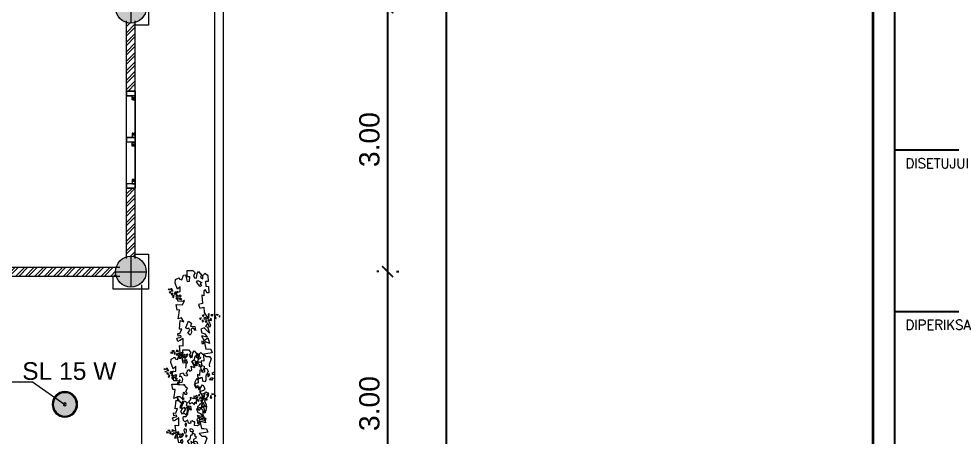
# Model space of a CAD drawing. Header units: millimetres. Extents: x -667 to -468, y -723 to -475.
# Drawn here: x -606.04 to -595.43, y -673.68 to -668.92 of the extents above; entities that cross this region are included whole.
import ezdxf

# ---------------------------------------------------------------- set-up
doc = ezdxf.new("R2010")
doc.units = ezdxf.units.MM
doc.layers.get('0').update_dxf_attribs({"lineweight": 9})
doc.layers.get('Defpoints').update_dxf_attribs({"lineweight": 0})
for name, color, linetype, lineweight in [('COLUMN', 11, 'Continuous', 9), ('dinding', 36, 'Continuous', 9), ('NOTASI', 250, 'Continuous', 5), ('pintu', 6, 'Continuous', 5)]:
    doc.layers.add(name, color=color, linetype=linetype, lineweight=lineweight)
doc.layers.add('KOP', color=1, linetype='Continuous')
doc.layers.add('LANDSCAPE', color=7, linetype='Continuous', lineweight=9, true_color=0x002409)
doc.styles.add('ROMS', font='romans.shx', dxfattribs={"width": 0.9, "height": 16})
doc.styles.get("Standard").update_dxf_attribs({"font": 'arial.ttf'})
doc.dimstyles.new('Copy of 1-100', dxfattribs={"dimtxt": 0.23, "dimasz": 0.125, "dimexe": 0.125, "dimexo": 0.1, "dimgap": 0.09, "dimtad": 1, "dimtoh": 1, "dimzin": 0, "dimdsep": 46, "dimtxsty": 'Standard', "dimblk": 'ARCHTICK', "dimcen": 0.09, "dimdle": 0.125, "dimclrt": 2, "dimadec": 0, "dimazin": 0, "dimtfac": 1, "dimtofl": 0, "dimtmove": 0, "dimatfit": 3, "dimldrblk": 'ARCHTICK', "dimfxl": 1, "dimtolj": 1, "dimtzin": 0, "dimarcsym": 0})

# ---------------------------------------------------------------- blocks, each defined once
blk = doc.blocks.new('EW2433')
at = {"layer": 'KOP', "color": 11, "ltscale": 0.1}
for p, q in [((500.4441, -209.5931), (500.4441, -195.9522)), ((500.4465, -195.9497), (500.4465, -209.5956))]:
    blk.add_line(p, q, dxfattribs=at)
at = {"layer": 'KOP', "linetype": 'Continuous'}
blk.add_line((500.5786, -209.5956), (500.5786, -195.9497), dxfattribs=at)
at = {"layer": 'KOP', "color": 1, "ltscale": 0.1}
for p, q in [((502.5381, -200.793), (500.5786, -200.793)), ((502.5381, -201.7719), (500.5786, -201.7719))]:
    blk.add_line(p, q, dxfattribs=at)
at = {"layer": 'KOP', "color": 1, "linetype": 'Continuous', "style": 'ROMS', "width": 1}
for s, p in [('DISETUJUI', (500.6432, -200.9016)), ('DIPERIKSA', (500.6432, -201.8805))]:
    blk.add_text(s, height=0.05879, dxfattribs=at).set_placement(p)
blk = doc.blocks.new('_ArchTick')
at = {"color": 0, "linetype": 'ByBlock', "const_width": 0.15}
blk.add_lwpolyline([(-0.5, -0.5), (0.5, 0.5)], dxfattribs=at)
blk = doc.blocks.new('*D962')
at = {"layer": 'Defpoints', "color": 0}
for p in [(-601.846, -671.798), (-601.846, -671.798), (-601.846, -674.798)]:
    blk.add_point(p, dxfattribs=at)
at = {"layer": 'NOTASI', "color": 0, "lineweight": -2}
for p, q in [((-601.846, -674.923), (-601.846, -671.673)), ((-601.746, -671.798), (-601.721, -671.798)), ((-601.746, -674.798), (-601.721, -674.798))]:
    blk.add_line(p, q, dxfattribs=at)
at = {"layer": 'NOTASI', "color": 0, "lineweight": -2, "xscale": 0.125, "yscale": 0.125, "zscale": 0.125}
for p, rotation in [((-601.846, -671.798), 90), ((-601.846, -674.798), 270)]:
    blk.add_blockref('_ArchTick', p, dxfattribs=dict(at, rotation=rotation))
at = {"layer": 'NOTASI', "color": 2, "insert": (-602.053, -673.298), "char_height": 0.23, "attachment_point": 5, "rotation": 90}
blk.add_mtext('\\A1;3.00', dxfattribs=at)
blk = doc.blocks.new('*D963')
at = {"layer": 'Defpoints', "color": 0}
for p in [(-601.846, -668.798), (-601.846, -668.798), (-601.846, -671.798)]:
    blk.add_point(p, dxfattribs=at)
at = {"layer": 'NOTASI', "color": 0, "lineweight": -2}
for p, q in [((-601.846, -671.923), (-601.846, -668.673)), ((-601.746, -668.798), (-601.721, -668.798)), ((-601.946, -671.798), (-601.971, -671.798))]:
    blk.add_line(p, q, dxfattribs=at)
at = {"layer": 'NOTASI', "color": 0, "lineweight": -2, "xscale": 0.125, "yscale": 0.125, "zscale": 0.125}
for p, rotation in [((-601.846, -668.798), 90), ((-601.846, -671.798), 270)]:
    blk.add_blockref('_ArchTick', p, dxfattribs=dict(at, rotation=rotation))
at = {"layer": 'NOTASI', "color": 2, "insert": (-602.053, -670.298), "char_height": 0.23, "attachment_point": 5, "rotation": 90}
blk.add_mtext('\\A1;3.00', dxfattribs=at)
blk = doc.blocks.new('*D967')
at = {"layer": 'Defpoints', "color": 0}
for p in [(-601.176, -664.798), (-601.176, -664.798), (-601.346, -684.798)]:
    blk.add_point(p, dxfattribs=at)
at = {"layer": 'NOTASI', "color": 0, "lineweight": -2}
for p, q in [((-601.176, -684.923), (-601.176, -664.673)), ((-601.276, -664.798), (-601.301, -664.798)), ((-601.246, -684.798), (-601.051, -684.798))]:
    blk.add_line(p, q, dxfattribs=at)
at = {"layer": 'NOTASI', "color": 0, "lineweight": -2, "xscale": 0.125, "yscale": 0.125, "zscale": 0.125}
for p, rotation in [((-601.176, -664.798), 90), ((-601.176, -684.798), 270)]:
    blk.add_blockref('_ArchTick', p, dxfattribs=dict(at, rotation=rotation))
at = {"layer": 'NOTASI', "color": 2, "insert": (-601.384, -674.798), "char_height": 0.23, "attachment_point": 5, "rotation": 90}
blk.add_mtext('\\A1;20.00', dxfattribs=at)
blk = doc.blocks.new('SEMAK')
at = {"layer": 'LANDSCAPE', "lineweight": 5}
for p, q in [((489.152, 51.826), (489.164, 51.854)), ((489.173, 51.803), (489.152, 51.826)), ((489.164, 51.854), (489.168, 51.893)), ((489.168, 51.893), (489.199, 51.885)), ((489.211, 51.817), (489.173, 51.803)), ((489.179, 51.707), (489.204, 51.75)), ((489.211, 51.677), (489.179, 51.707)), ((489.199, 51.885), (489.211, 51.862)), ((489.204, 51.75), (489.219, 51.714)), ((489.211, 51.862), (489.211, 51.817)), ((489.219, 51.714), (489.211, 51.677)), ((489.281, 51.824), (489.289, 51.859)), ((489.287, 51.805), (489.281, 51.824)), ((489.334, 51.816), (489.287, 51.805)), ((489.289, 51.859), (489.326, 51.866)), ((489.324, 51.88), (489.339, 51.879)), ((489.326, 51.866), (489.324, 51.88)), ((489.357, 51.848), (489.334, 51.816)), ((489.339, 51.879), (489.357, 51.848)), ((489.441, 51.754), (489.383, 51.739)), ((489.383, 51.739), (489.396, 51.667)), ((489.483, 51.732), (489.441, 51.754)), ((489.443, 51.619), (489.483, 51.732)), ((489.156, 51.625), (489.152, 51.576)), ((489.152, 51.576), (489.165, 51.537)), ((489.186, 51.656), (489.156, 51.625)), ((489.165, 51.537), (489.216, 51.541)), ((489.253, 51.621), (489.186, 51.656)), ((489.216, 51.541), (489.255, 51.489)), ((489.262, 51.684), (489.253, 51.621)), ((489.283, 51.692), (489.262, 51.684)), ((489.312, 51.686), (489.283, 51.692)), ((489.307, 51.653), (489.312, 51.686)), ((489.344, 51.638), (489.307, 51.653)), ((489.366, 51.666), (489.344, 51.638)), ((489.396, 51.667), (489.366, 51.666)), ((489.488, 51.574), (489.443, 51.619)), ((489.553, 51.602), (489.488, 51.574)), ((489.556, 51.634), (489.553, 51.602)), ((489.613, 51.649), (489.556, 51.634)), ((489.571, 51.529), (489.598, 51.584)), ((489.573, 51.452), (489.571, 51.529)), ((489.598, 51.584), (489.631, 51.607)), ((489.631, 51.607), (489.613, 51.649)), ((489.153, 51.374), (489.101, 51.362)), ((489.101, 51.362), (489.11, 51.321)), ((489.11, 51.321), (489.158, 51.262)), ((489.141, 51.494), (489.113, 51.429)), ((489.113, 51.429), (489.153, 51.374)), ((489.213, 51.374), (489.141, 51.494)), ((489.268, 51.342), (489.213, 51.374)), ((489.255, 51.489), (489.255, 51.457)), ((489.255, 51.457), (489.296, 51.367)), ((489.296, 51.367), (489.268, 51.342)), ((489.465, 51.355), (489.471, 51.399)), ((489.515, 51.314), (489.465, 51.355)), ((489.471, 51.399), (489.508, 51.427)), ((489.508, 51.427), (489.563, 51.354)), ((489.558, 51.282), (489.515, 51.314)), ((489.563, 51.354), (489.587, 51.381)), ((489.613, 51.492), (489.573, 51.452)), ((489.587, 51.381), (489.61, 51.334)), ((489.61, 51.334), (489.657, 51.346)), ((489.636, 51.439), (489.613, 51.492)), ((489.657, 51.346), (489.636, 51.439)), ((489.066, 51.206), (489.048, 51.114)), ((489.048, 51.114), (489.106, 51.116)), ((489.111, 51.222), (489.066, 51.206)), ((489.106, 51.116), (489.165, 51.182)), ((489.124, 51.267), (489.111, 51.222)), ((489.17, 51.211), (489.124, 51.267)), ((489.158, 51.262), (489.183, 51.252)), ((489.165, 51.182), (489.197, 51.171)), ((489.183, 51.252), (489.17, 51.211)), ((489.197, 51.171), (489.171, 51.149)), ((489.171, 51.149), (489.189, 51.033)), ((489.286, 51.237), (489.309, 51.282)), ((489.327, 51.2), (489.286, 51.237)), ((489.309, 51.282), (489.361, 51.258)), ((489.327, 51.15), (489.327, 51.2)), ((489.402, 51.183), (489.327, 51.15)), ((489.361, 51.258), (489.404, 51.299)), ((489.399, 51.152), (489.415, 51.17)), ((489.405, 51.127), (489.399, 51.152)), ((489.415, 51.17), (489.402, 51.183)), ((489.404, 51.299), (489.415, 51.252)), ((489.436, 51.133), (489.405, 51.127)), ((489.415, 51.252), (489.45, 51.278)), ((489.467, 51.115), (489.436, 51.133)), ((489.45, 51.278), (489.454, 51.221)), ((489.454, 51.221), (489.485, 51.172)), ((489.485, 51.172), (489.467, 51.115)), ((489.564, 51.21), (489.558, 51.282)), ((489.59, 51.189), (489.564, 51.21)), ((489.649, 51.182), (489.59, 51.189)), ((489.701, 51.129), (489.649, 51.182)), ((489.709, 51.068), (489.701, 51.129)), ((489.189, 51.033), (489.199, 51.025)), ((489.199, 51.025), (489.216, 51.074)), ((489.258, 50.936), (489.212, 50.869)), ((489.216, 51.074), (489.256, 51.076)), ((489.264, 51.053), (489.24, 51.023)), ((489.24, 51.023), (489.251, 50.99)), ((489.251, 50.99), (489.279, 50.943)), ((489.256, 51.076), (489.264, 51.053)), ((489.279, 50.943), (489.258, 50.936)), ((489.434, 50.875), (489.458, 50.933)), ((489.458, 50.933), (489.496, 50.9)), ((489.496, 50.9), (489.505, 50.99)), ((489.505, 50.99), (489.544, 50.971)), ((489.528, 51.04), (489.549, 51.076)), ((489.61, 51.018), (489.528, 51.04)), ((489.544, 50.971), (489.599, 50.897)), ((489.549, 51.076), (489.64, 51.09)), ((489.599, 50.897), (489.623, 50.927)), ((489.642, 50.988), (489.61, 51.018)), ((489.623, 50.927), (489.642, 50.988)), ((489.64, 51.09), (489.653, 51.048)), ((489.653, 51.048), (489.709, 51.068)), ((489.08, 50.865), (489.074, 50.846)), ((489.074, 50.846), (489.091, 50.804)), ((489.121, 50.869), (489.08, 50.865)), ((489.091, 50.804), (489.124, 50.82)), ((489.188, 50.882), (489.121, 50.869)), ((489.124, 50.82), (489.171, 50.813)), ((489.188, 50.755), (489.163, 50.698)), ((489.171, 50.813), (489.188, 50.755)), ((489.212, 50.869), (489.188, 50.882)), ((489.439, 50.83), (489.434, 50.875)), ((489.48, 50.765), (489.439, 50.83)), ((489.508, 50.785), (489.48, 50.765)), ((489.514, 50.731), (489.508, 50.785)), ((489.537, 50.766), (489.514, 50.731)), ((489.567, 50.746), (489.537, 50.766)), ((489.607, 50.749), (489.567, 50.746)), ((489.608, 50.819), (489.607, 50.749)), ((489.651, 50.837), (489.608, 50.819)), ((489.671, 50.799), (489.651, 50.837)), ((489.673, 50.714), (489.671, 50.799)), ((489.719, 50.688), (489.721, 50.722)), ((489.721, 50.722), (489.735, 50.724)), ((489.735, 50.724), (489.763, 50.694)), ((489.786, 50.8), (489.747, 50.8)), ((489.747, 50.8), (489.788, 50.76)), ((489.792, 50.811), (489.786, 50.8)), ((489.788, 50.76), (489.827, 50.76)), ((489.827, 50.76), (489.792, 50.811)), ((489.128, 50.701), (489.143, 50.634)), ((489.163, 50.698), (489.128, 50.701)), ((489.143, 50.634), (489.202, 50.619)), ((489.202, 50.619), (489.221, 50.672)), ((489.221, 50.672), (489.277, 50.688)), ((489.261, 50.523), (489.284, 50.417)), ((489.299, 50.67), (489.268, 50.625)), ((489.268, 50.625), (489.297, 50.599)), ((489.277, 50.688), (489.299, 50.67)), ((489.297, 50.599), (489.296, 50.575)), ((489.296, 50.575), (489.318, 50.556)), ((489.318, 50.556), (489.344, 50.595)), ((489.344, 50.595), (489.389, 50.577)), ((489.374, 50.493), (489.439, 50.524)), ((489.389, 50.577), (489.385, 50.517)), ((489.434, 50.469), (489.449, 50.523)), ((489.439, 50.524), (489.441, 50.478)), ((489.574, 50.523), (489.541, 50.492)), ((489.572, 50.518), (489.593, 50.609)), ((489.593, 50.609), (489.608, 50.612)), ((489.608, 50.612), (489.653, 50.547)), ((489.653, 50.547), (489.706, 50.554)), ((489.731, 50.614), (489.673, 50.714)), ((489.706, 50.554), (489.731, 50.614)), ((489.748, 50.666), (489.719, 50.688)), ((489.763, 50.694), (489.748, 50.666)), ((489.758, 50.473), (489.763, 50.523)), ((489.805, 50.656), (489.819, 50.684)), ((489.862, 50.639), (489.805, 50.656)), ((489.819, 50.684), (489.864, 50.689)), ((489.864, 50.689), (489.862, 50.639)), ((489.216, 50.419), (489.187, 50.245)), ((489.284, 50.417), (489.216, 50.419)), ((489.249, 50.396), (489.275, 50.422)), ((489.253, 50.377), (489.249, 50.396)), ((489.292, 50.351), (489.253, 50.377)), ((489.275, 50.422), (489.29, 50.428)), ((489.309, 50.398), (489.286, 50.381)), ((489.286, 50.381), (489.292, 50.351)), ((489.29, 50.428), (489.309, 50.398)), ((489.385, 50.517), (489.374, 50.493)), ((489.441, 50.478), (489.396, 50.39)), ((489.396, 50.39), (489.426, 50.366)), ((489.426, 50.366), (489.454, 50.355)), ((489.479, 50.477), (489.434, 50.469)), ((489.454, 50.355), (489.471, 50.282)), ((489.464, 50.408), (489.479, 50.477)), ((489.579, 50.477), (489.464, 50.408)), ((489.525, 50.42), (489.565, 50.405)), ((489.526, 50.366), (489.525, 50.42)), ((489.579, 50.342), (489.526, 50.366)), ((489.541, 50.492), (489.579, 50.477)), ((489.565, 50.405), (489.593, 50.415)), ((489.607, 50.489), (489.572, 50.518)), ((489.584, 50.316), (489.579, 50.342)), ((489.593, 50.415), (489.607, 50.489)), ((489.808, 50.358), (489.758, 50.473)), ((489.773, 50.308), (489.808, 50.358)), ((488.975, 50.204), (488.975, 50.166)), ((489.005, 50.196), (488.975, 50.204)), ((488.975, 50.166), (489.005, 50.196)), ((489.013, 50.173), (489.005, 50.143)), ((489.005, 50.143), (489.036, 50.143)), ((489.036, 50.143), (489.013, 50.173)), ((489.036, 50.219), (489.066, 50.204)), ((489.036, 50.181), (489.036, 50.219)), ((489.066, 50.204), (489.036, 50.181)), ((489.104, 50.249), (489.081, 50.242)), ((489.081, 50.242), (489.089, 50.211)), ((489.085, 50.175), (489.092, 50.134)), ((489.132, 50.161), (489.085, 50.175)), ((489.089, 50.211), (489.104, 50.249)), ((489.092, 50.134), (489.132, 50.161)), ((489.125, 50.223), (489.118, 50.196)), ((489.118, 50.196), (489.159, 50.216)), ((489.159, 50.216), (489.125, 50.223)), ((489.126, 50.312), (489.167, 50.312)), ((489.153, 50.271), (489.126, 50.312)), ((489.151, 50.257), (489.174, 50.234)), ((489.189, 50.257), (489.151, 50.257)), ((489.167, 50.312), (489.153, 50.271)), ((489.165, 50.202), (489.154, 50.043)), ((489.223, 50.187), (489.165, 50.202)), ((489.174, 50.234), (489.189, 50.257)), ((489.184, 50.214), (489.199, 50.223)), ((489.192, 50.202), (489.184, 50.214)), ((489.187, 50.245), (489.216, 50.238)), ((489.214, 50.204), (489.192, 50.202)), ((489.199, 50.223), (489.214, 50.204)), ((489.216, 50.238), (489.223, 50.187)), ((489.243, 50.256), (489.221, 50.254)), ((489.221, 50.254), (489.236, 50.228)), ((489.262, 50.318), (489.228, 50.305)), ((489.228, 50.305), (489.241, 50.277)), ((489.236, 50.228), (489.252, 50.236)), ((489.241, 50.277), (489.262, 50.277)), ((489.252, 50.236), (489.243, 50.256)), ((489.262, 50.277), (489.262, 50.318)), ((489.27, 50.266), (489.281, 50.303)), ((489.277, 50.251), (489.27, 50.266)), ((489.312, 50.232), (489.277, 50.251)), ((489.281, 50.303), (489.318, 50.258)), ((489.318, 50.258), (489.312, 50.232)), ((489.361, 50.282), (489.372, 50.312)), ((489.376, 50.258), (489.361, 50.282)), ((489.372, 50.312), (489.396, 50.284)), ((489.396, 50.284), (489.376, 50.258)), ((489.471, 50.282), (489.504, 50.262)), ((489.504, 50.262), (489.517, 50.225)), ((489.517, 50.225), (489.567, 50.262)), ((489.553, 50.286), (489.584, 50.316)), ((489.567, 50.262), (489.553, 50.286)), ((489.648, 50.248), (489.703, 50.303)), ((489.698, 50.243), (489.648, 50.248)), ((489.682, 50.017), (489.705, 50.147)), ((489.837, 50.229), (489.698, 50.243)), ((489.703, 50.303), (489.773, 50.308)), ((489.705, 50.147), (489.757, 50.144)), ((489.757, 50.144), (489.812, 50.154)), ((489.812, 50.154), (489.837, 50.229)), ((489.125, 49.96), (489.104, 49.888)), ((489.169, 49.939), (489.125, 49.96)), ((489.154, 50.043), (489.234, 50.053)), ((489.239, 49.898), (489.169, 49.939)), ((489.234, 50.053), (489.239, 49.898)), ((489.626, 50.026), (489.666, 50.026)), ((489.631, 49.976), (489.626, 50.026)), ((489.627, 49.863), (489.682, 49.963)), ((489.681, 49.986), (489.631, 49.976)), ((489.666, 50.026), (489.681, 49.986)), ((489.712, 49.997), (489.682, 50.017)), ((489.682, 49.963), (489.762, 49.913)), ((489.792, 50.032), (489.712, 49.997)), ((489.762, 49.913), (489.787, 49.997)), ((489.787, 49.997), (489.792, 50.032)), ((489.104, 49.888), (489.198, 49.866)), ((489.14, 49.845), (489.133, 49.787)), ((489.133, 49.787), (489.179, 49.794)), ((489.191, 49.837), (489.14, 49.845)), ((489.179, 49.794), (489.221, 49.7)), ((489.198, 49.866), (489.191, 49.837)), ((489.388, 49.838), (489.347, 49.79)), ((489.347, 49.79), (489.388, 49.734)), ((489.422, 49.783), (489.388, 49.838)), ((489.422, 49.714), (489.422, 49.783)), ((489.511, 49.748), (489.463, 49.687)), ((489.497, 49.66), (489.511, 49.748)), ((489.622, 49.723), (489.642, 49.803)), ((489.747, 49.898), (489.627, 49.863)), ((489.642, 49.803), (489.702, 49.828)), ((489.802, 49.818), (489.697, 49.698)), ((489.702, 49.828), (489.747, 49.898)), ((489.767, 49.678), (489.802, 49.818)), ((489.171, 49.7), (489.2, 49.518)), ((489.221, 49.7), (489.171, 49.7)), ((489.2, 49.518), (489.275, 49.548)), ((489.275, 49.548), (489.23, 49.46)), ((489.327, 49.7), (489.306, 49.673)), ((489.306, 49.673), (489.334, 49.625)), ((489.368, 49.686), (489.327, 49.7)), ((489.334, 49.625), (489.368, 49.544)), ((489.388, 49.734), (489.368, 49.686)), ((489.368, 49.544), (489.429, 49.585)), ((489.409, 49.646), (489.497, 49.66)), ((489.429, 49.585), (489.409, 49.646)), ((489.463, 49.687), (489.422, 49.714)), ((489.697, 49.698), (489.622, 49.723)), ((489.653, 49.543), (489.668, 49.567)), ((489.677, 49.535), (489.653, 49.543)), ((489.668, 49.567), (489.685, 49.56)), ((489.685, 49.56), (489.677, 49.535)), ((489.722, 49.668), (489.767, 49.678)), ((489.778, 49.599), (489.722, 49.668)), ((489.741, 49.598), (489.725, 49.553)), ((489.725, 49.553), (489.756, 49.545)), ((489.756, 49.545), (489.741, 49.598)), ((489.767, 49.478), (489.832, 49.648)), ((489.807, 49.698), (489.778, 49.599)), ((489.832, 49.648), (489.807, 49.698)), ((489.819, 49.529), (489.824, 49.544)), ((489.824, 49.544), (489.854, 49.549)), ((489.854, 49.549), (489.854, 49.504)), ((489.154, 49.482), (489.181, 49.355)), ((489.23, 49.46), (489.154, 49.482)), ((489.181, 49.355), (489.191, 49.295)), ((489.602, 49.499), (489.624, 49.518)), ((489.641, 49.484), (489.602, 49.499)), ((489.624, 49.518), (489.641, 49.484)), ((489.668, 49.438), (489.685, 49.462)), ((489.705, 49.426), (489.668, 49.438)), ((489.685, 49.462), (489.705, 49.426)), ((489.697, 49.498), (489.702, 49.518)), ((489.727, 49.483), (489.697, 49.498)), ((489.702, 49.518), (489.757, 49.508)), ((489.707, 49.373), (489.767, 49.478)), ((489.707, 49.263), (489.707, 49.373)), ((489.757, 49.508), (489.727, 49.483)), ((489.779, 49.5), (489.809, 49.477)), ((489.786, 49.454), (489.779, 49.5)), ((489.809, 49.477), (489.786, 49.454)), ((489.79, 49.419), (489.813, 49.442)), ((489.813, 49.404), (489.79, 49.419)), ((489.813, 49.442), (489.813, 49.404)), ((489.854, 49.504), (489.819, 49.529)), ((489.846, 49.432), (489.875, 49.461)), ((489.897, 49.425), (489.846, 49.432)), ((489.875, 49.461), (489.897, 49.425)), ((489.92, 49.506), (489.955, 49.516)), ((489.94, 49.461), (489.92, 49.506)), ((489.955, 49.516), (489.94, 49.461)), ((489.984, 49.45), (489.952, 49.428)), ((489.952, 49.428), (489.998, 49.428)), ((489.998, 49.428), (489.984, 49.45)), ((490.02, 49.481), (490.045, 49.476)), ((490.025, 49.461), (490.02, 49.481)), ((490.045, 49.476), (490.025, 49.461)), ((489.146, 49.295), (489.131, 49.18)), ((489.131, 49.18), (489.266, 49.19)), ((489.191, 49.295), (489.146, 49.295)), ((489.266, 49.19), (489.311, 49.099)), ((489.598, 49.202), (489.627, 49.281)), ((489.687, 49.183), (489.598, 49.202)), ((489.627, 49.281), (489.707, 49.263)), ((489.677, 49.007), (489.687, 49.183)), ((489.037, 48.954), (489.071, 48.975)), ((489.064, 48.934), (489.037, 48.954)), ((489.064, 49.015), (489.084, 49.029)), ((489.098, 48.981), (489.064, 49.015)), ((489.071, 48.975), (489.064, 48.934)), ((489.084, 49.029), (489.098, 48.981)), ((489.118, 48.968), (489.104, 48.932)), ((489.14, 48.947), (489.118, 48.968)), ((489.13, 49.042), (489.173, 49.071)), ((489.187, 49.043), (489.13, 49.042)), ((489.184, 49.013), (489.13, 48.998)), ((489.13, 48.998), (489.176, 48.982)), ((489.181, 49.114), (489.156, 49.069)), ((489.156, 49.069), (489.159, 48.924)), ((489.173, 49.071), (489.187, 49.043)), ((489.176, 48.982), (489.184, 49.013)), ((489.246, 49.114), (489.181, 49.114)), ((489.202, 49), (489.231, 49.029)), ((489.224, 48.986), (489.202, 49)), ((489.225, 49.092), (489.204, 49.037)), ((489.204, 49.037), (489.245, 49.065)), ((489.245, 49), (489.224, 48.986)), ((489.245, 49.065), (489.225, 49.092)), ((489.231, 49.029), (489.245, 49)), ((489.276, 49.124), (489.246, 49.114)), ((489.311, 49.099), (489.276, 49.124)), ((489.72, 49.027), (489.677, 49.007)), ((489.73, 48.917), (489.72, 49.027)), ((489.786, 48.964), (489.766, 48.902)), ((489.827, 48.964), (489.786, 48.964)), ((489.827, 48.834), (489.827, 48.964)), ((489.006, 48.871), (488.975, 48.848)), ((488.975, 48.848), (489.013, 48.848)), ((489.008, 48.929), (489.001, 48.906)), ((489.001, 48.906), (489.031, 48.899)), ((489.013, 48.848), (489.006, 48.871)), ((489.031, 48.899), (489.008, 48.929)), ((489.05, 48.893), (489.043, 48.831)), ((489.043, 48.831), (489.071, 48.893)), ((489.071, 48.893), (489.05, 48.893)), ((489.104, 48.932), (489.14, 48.947)), ((489.13, 48.934), (489.123, 48.912)), ((489.123, 48.912), (489.18, 48.905)), ((489.18, 48.905), (489.13, 48.934)), ((489.172, 48.856), (489.131, 48.725)), ((489.159, 48.924), (489.227, 48.91)), ((489.234, 48.808), (489.172, 48.856)), ((489.227, 48.91), (489.234, 48.808)), ((489.63, 48.79), (489.58, 48.732)), ((489.645, 48.826), (489.63, 48.79)), ((489.681, 48.812), (489.645, 48.826)), ((489.66, 48.768), (489.681, 48.812)), ((489.696, 48.739), (489.66, 48.768)), ((489.766, 48.902), (489.73, 48.917)), ((489.773, 48.821), (489.827, 48.834)), ((489.773, 48.724), (489.773, 48.821)), ((489.131, 48.725), (489.145, 48.65)), ((489.145, 48.65), (489.22, 48.616)), ((489.22, 48.616), (489.227, 48.65)), ((489.227, 48.65), (489.275, 48.664)), ((489.275, 48.664), (489.316, 48.568)), ((489.316, 48.568), (489.357, 48.561)), ((489.357, 48.561), (489.384, 48.703)), ((489.384, 48.703), (489.438, 48.703)), ((489.391, 48.608), (489.398, 48.471)), ((489.445, 48.608), (489.391, 48.608)), ((489.438, 48.703), (489.445, 48.608)), ((489.527, 48.587), (489.548, 48.635)), ((489.561, 48.533), (489.527, 48.587)), ((489.548, 48.635), (489.589, 48.642)), ((489.58, 48.732), (489.609, 48.696)), ((489.589, 48.642), (489.602, 48.546)), ((489.609, 48.696), (489.696, 48.739)), ((489.636, 48.505), (489.698, 48.587)), ((489.671, 48.628), (489.718, 48.669)), ((489.698, 48.587), (489.671, 48.628)), ((489.718, 48.669), (489.725, 48.594)), ((489.725, 48.594), (489.773, 48.547)), ((489.827, 48.731), (489.773, 48.724)), ((489.773, 48.547), (489.827, 48.601)), ((489.827, 48.601), (489.827, 48.731)), ((489.398, 48.471), (489.52, 48.478)), ((489.52, 48.478), (489.561, 48.533)), ((489.602, 48.546), (489.636, 48.505))]:
    blk.add_line(p, q, dxfattribs=at)
blk = doc.blocks.new('kolommm bulat')
at = {"layer": 'NOTASI'}
h = blk.add_hatch(color=256, dxfattribs=at)
h.paths.add_polyline_path([(-808.914, -494.931), (-808.914, -495.106), (-808.739, -495.106, 0.414214)])
h.paths.add_polyline_path([(-808.914, -494.931, 0.414214), (-809.089, -495.106), (-808.914, -495.106)])
h.paths.add_polyline_path([(-808.914, -495.106), (-809.089, -495.106, 0.414214), (-808.914, -495.281)])
h.paths.add_polyline_path([(-808.739, -495.106), (-808.914, -495.106), (-808.914, -495.281, 0.414214)])
for p, q in [((-808.914, -494.931), (-808.914, -495.281)), ((-809.089, -495.106), (-808.739, -495.106))]:
    blk.add_line(p, q)
blk.add_circle((-808.914, -495.106), 0.175)
blk = doc.blocks.new('FCE')
h = blk.add_hatch()
h.set_pattern_fill('ANSI31', color=30, scale=0.02, angle=-180, style=0)
h.set_pattern_definition([(45, (-1849.7851361, -2568.5427676), (-0.0017677669529, 0.0017677669529), [])])
h.paths.add_polyline_path([(-655.011, -509.722), (-655.009, -509.722, -0.354282), (-655.007, -509.719), (-655.027, -509.719), (-655.027, -509.727), (-655.011, -509.727)])
h.paths.add_polyline_path([(-655.027, -509.711), (-655.027, -509.719), (-655.007, -509.719, -0.354282), (-655.009, -509.716), (-655.011, -509.716), (-655.011, -509.711)])
h = blk.add_hatch()
h.set_pattern_fill('ANSI31', color=30, scale=0.02, angle=-180, style=0)
h.set_pattern_definition([(135, (540.1511286, -2568.5427676), (0.0017677669529, 0.0017677669529), [])])
h.paths.add_polyline_path([(-654.623, -509.722), (-654.625, -509.722, 0.354282), (-654.627, -509.719), (-654.607, -509.719), (-654.607, -509.727), (-654.623, -509.727)])
h.paths.add_polyline_path([(-654.607, -509.711), (-654.607, -509.719), (-654.627, -509.719, 0.354282), (-654.625, -509.716), (-654.623, -509.716), (-654.623, -509.711)])
h = blk.add_hatch()
h.set_pattern_fill('ANSI31', color=30, scale=0.02, angle=-180, style=0)
h.set_pattern_definition([(45, (-1849.2601361, -2568.5427676), (-0.0017677669529, 0.0017677669529), [])])
h.paths.add_polyline_path([(-654.486, -509.722), (-654.484, -509.722, -0.354282), (-654.482, -509.719), (-654.502, -509.719), (-654.502, -509.727), (-654.486, -509.727)])
h.paths.add_polyline_path([(-654.502, -509.711), (-654.502, -509.719), (-654.482, -509.719, -0.354282), (-654.484, -509.716), (-654.486, -509.716), (-654.486, -509.711)])
h = blk.add_hatch()
h.set_pattern_fill('ANSI31', color=30, scale=0.02, angle=-180, style=0)
h.set_pattern_definition([(135, (540.6761286, -2568.5427676), (0.0017677669529, 0.0017677669529), [])])
h.paths.add_polyline_path([(-654.098, -509.722), (-654.1, -509.722, 0.354282), (-654.102, -509.719), (-654.082, -509.719), (-654.082, -509.727), (-654.098, -509.727)])
h.paths.add_polyline_path([(-654.082, -509.711), (-654.082, -509.719), (-654.102, -509.719, 0.354282), (-654.1, -509.716), (-654.098, -509.716), (-654.098, -509.711)])
for points in [[(-655.055, -509.638), (-655.105, -509.638), (-655.105, -509.738), (-655.055, -509.738)], [(-655.105, -509.638), (-654.005, -509.638), (-654.005, -509.738), (-655.105, -509.738)], [(-655.057, -509.64), (-655.103, -509.64), (-655.103, -509.736), (-655.057, -509.736)], [(-654.53, -509.638), (-654.58, -509.638), (-654.58, -509.738), (-654.53, -509.738)], [(-654.532, -509.64), (-654.578, -509.64), (-654.578, -509.736), (-654.532, -509.736)], [(-654.005, -509.638), (-654.055, -509.638), (-654.055, -509.738), (-654.005, -509.738)], [(-654.007, -509.64), (-654.053, -509.64), (-654.053, -509.736), (-654.007, -509.736)], [(-655.029, -509.709), (-655.009, -509.709), (-655.009, -509.703), (-655.053, -509.703), (-655.053, -509.736), (-655.009, -509.736), (-655.009, -509.729), (-655.029, -509.729)], [(-654.605, -509.709), (-654.625, -509.709), (-654.625, -509.703), (-654.582, -509.703), (-654.582, -509.736), (-654.625, -509.736), (-654.625, -509.729), (-654.605, -509.729)], [(-654.504, -509.709), (-654.484, -509.709), (-654.484, -509.703), (-654.528, -509.703), (-654.528, -509.736), (-654.484, -509.736), (-654.484, -509.729), (-654.504, -509.729)], [(-654.08, -509.709), (-654.1, -509.709), (-654.1, -509.703), (-654.057, -509.703), (-654.057, -509.736), (-654.1, -509.736), (-654.1, -509.729), (-654.08, -509.729)]]:
    blk.add_lwpolyline(points, close=True)
for points in [[(-655.009, -509.713), (-655.009, -509.711), (-655.009, -509.716), (-655.009, -509.711), (-655.007, -509.711), (-655.007, -509.701), (-655.055, -509.701), (-655.055, -509.738), (-655.007, -509.738), (-655.007, -509.727), (-655.009, -509.727), (-655.009, -509.722), (-655.009, -509.727)], [(-655.009, -509.722), (-655.011, -509.722), (-655.011, -509.727), (-655.027, -509.727), (-655.027, -509.711), (-655.011, -509.711), (-655.011, -509.716), (-655.009, -509.716)], [(-654.625, -509.713), (-654.625, -509.711), (-654.625, -509.716), (-654.625, -509.711), (-654.627, -509.711), (-654.627, -509.701), (-654.58, -509.701), (-654.58, -509.738), (-654.627, -509.738), (-654.627, -509.727), (-654.625, -509.727), (-654.625, -509.722), (-654.625, -509.727)], [(-654.625, -509.722), (-654.623, -509.722), (-654.623, -509.727), (-654.607, -509.727), (-654.607, -509.711), (-654.623, -509.711), (-654.623, -509.716), (-654.625, -509.716)], [(-654.484, -509.713), (-654.484, -509.711), (-654.484, -509.716), (-654.484, -509.711), (-654.482, -509.711), (-654.482, -509.701), (-654.53, -509.701), (-654.53, -509.738), (-654.482, -509.738), (-654.482, -509.727), (-654.484, -509.727), (-654.484, -509.722), (-654.484, -509.727)], [(-654.484, -509.722), (-654.486, -509.722), (-654.486, -509.727), (-654.502, -509.727), (-654.502, -509.711), (-654.486, -509.711), (-654.486, -509.716), (-654.484, -509.716)], [(-654.1, -509.713), (-654.1, -509.711), (-654.1, -509.716), (-654.1, -509.711), (-654.102, -509.711), (-654.102, -509.701), (-654.055, -509.701), (-654.055, -509.738), (-654.102, -509.738), (-654.102, -509.727), (-654.1, -509.727), (-654.1, -509.722), (-654.1, -509.727)], [(-654.1, -509.722), (-654.098, -509.722), (-654.098, -509.727), (-654.082, -509.727), (-654.082, -509.711), (-654.098, -509.711), (-654.098, -509.716), (-654.1, -509.716)]]:
    blk.add_lwpolyline(points)
at = {"color": 20, "const_width": 0.002}
for points in [[(-654.623, -509.719), (-655.011, -509.719)], [(-654.098, -509.719), (-654.486, -509.719)]]:
    blk.add_lwpolyline(points, dxfattribs=at)
for centre, start, end in [((-655.006, -509.717), 174.6734, 252.7067), ((-655.006, -509.722), 107.2933, 185.3266), ((-654.628, -509.717), 287.2933, 5.3266), ((-654.628, -509.722), 354.6734, 72.7067), ((-654.481, -509.717), 174.6734, 252.7067), ((-654.481, -509.722), 107.2933, 185.3266), ((-654.103, -509.717), 287.2933, 5.3266), ((-654.103, -509.722), 354.6734, 72.7067)]:
    blk.add_arc(centre, 0.00286, start, end)
blk = doc.blocks.new('baret bulat')
h = blk.add_hatch(color=256)
h.set_gradient(color1=(2, 121, 4), one_color=1, tint=1, name='SPHERICAL')
h.paths.add_polyline_path([(0.036, 0, 1), (-0.036, 0, 1)], flags=0)
h.paths.add_polyline_path([(-0.321, 0, 1), (0.321, 0, 1)])
h.paths.add_polyline_path([(0.294, 0, -1), (-0.294, 0, -1)], flags=16)
h.paths.add_polyline_path([(0.036, 0, -1), (-0.036, 0, -1)], flags=0)
h = blk.add_hatch(color=256)
h.set_gradient(color1=(251, 236, 121), one_color=1, tint=1, name='SPHERICAL')
h.paths.add_polyline_path([(0.294, 0, 1), (-0.294, 0, 1)])
h.paths.add_polyline_path([(-0.036, 0, -1), (0.036, 0, -1)], flags=16)
for radius in [0.321, 0.294, 0.0363]:
    blk.add_circle((0, 0), radius)

msp = doc.modelspace()

# ---------------------------------------------------------------- hatches: boundary and pattern name
at = {"layer": 'NOTASI'}
h = msp.add_hatch(dxfattribs=at)
h.set_pattern_fill('ANSI32', color=256, scale=0.008, style=0)
h.set_pattern_definition([(45, (37.383015, -159.11042), (-0.053881537, 0.053881537), []), (45, (37.418936, -159.11042), (-0.053881537, 0.053881537), [])])
h.paths.add_polyline_path([(-610.215, -668.923), (-610.315, -668.923), (-610.315, -670.773), (-610.215, -670.773)])
h.paths.add_polyline_path([(-606.315, -671.748), (-610.115, -671.748), (-610.115, -671.848), (-606.315, -671.848)])
h.paths.add_polyline_path([(-604.94, -671.798, -0.072565), (-604.933, -671.748), (-606.215, -671.748), (-606.215, -671.848), (-604.933, -671.848, -0.072565)])
h.paths.add_polyline_path([(-604.715, -670.848), (-604.815, -670.848), (-604.815, -671.631, -0.145898), (-604.715, -671.631)])
h.paths.add_polyline_path([(-604.715, -668.966, -0.145898), (-604.815, -668.966), (-604.815, -669.748), (-604.715, -669.748)])

# ---------------------------------------------------------------- linework, layer by layer
at = {"color": 1, "linetype": 'ByBlock', "true_color": 0xff1a1a}
for p, q in [((-606.543, -673.052), (-605.884, -673.052)), ((-605.884, -673.052), (-605.515, -673.307))]:
    msp.add_line(p, q, dxfattribs=at)
for points in [[(-604.715, -668.598), (-604.565, -668.598), (-604.565, -668.998), (-604.715, -668.998)], [(-604.715, -671.598), (-604.565, -671.598), (-604.565, -671.998), (-604.965, -671.998), (-604.965, -671.848)]]:
    msp.add_lwpolyline(points)
at = {"layer": 'dinding'}
for p, q in [((-603.715, -664.748), (-603.715, -684.848)), ((-603.815, -664.848), (-603.815, -684.748)), ((-604.815, -671.648), (-604.815, -668.948)), ((-604.715, -671.648), (-604.715, -668.948)), ((-610.115, -671.748), (-604.89, -671.748)), ((-610.115, -671.848), (-604.89, -671.848)), ((-604.64, -674.798), (-604.64, -671.948))]:
    msp.add_line(p, q, dxfattribs=at)

# ---------------------------------------------------------------- block references
at = {"xscale": 1.875, "yscale": 1.875, "zscale": 1.875}
msp.add_blockref('EW2433', (-1534.666, -293.932), dxfattribs=at)
at = {"xscale": -0.4508898868872598, "yscale": 0.4508898868872598, "zscale": 0.4508898868872598, "rotation": 180}
msp.add_blockref('baret bulat', (-605.515, -673.307), dxfattribs=at)
at = {"layer": 'COLUMN'}
for p in [(204.149, -173.693), (204.149, -176.693)]:
    msp.add_blockref('kolommm bulat', p, dxfattribs=at)
at = {"layer": 'LANDSCAPE', "xscale": -0.5397948623633152, "yscale": 0.5397948623633152, "zscale": 0.5397948623633152, "rotation": 182.9524330381508}
for p in [(-869.297, -659.261), (-869.346, -660.165)]:
    msp.add_blockref('SEMAK', p, dxfattribs=at)
at = {"layer": 'pintu', "rotation": 90.00000000000001}
msp.add_blockref('FCE', (-1114.453, -15.744), dxfattribs=at)

# ---------------------------------------------------------------- texts
at = {"color": 1, "linetype": 'ByBlock', "true_color": 0xff1a1a, "insert": (-606, -672.828), "char_height": 0.2, "attachment_point": 1}
msp.add_mtext_dynamic_manual_height_columns('{\\C256;SL 15 W}', width=1.6668, gutter_width=12.5, heights=[0], dxfattribs=at)

# ---------------------------------------------------------------- dimensions: what is measured, and where the dimension line sits
at = {"layer": 'NOTASI'}
for base, p1, p2, picture, middle in [((-601.176, -664.798), (-601.346, -684.798), (-601.176, -664.798), '*D967', (-601.384, -674.798)), ((-601.846, -668.798), (-601.846, -671.798), (-601.846, -668.798), '*D963', (-602.053, -670.298)), ((-601.846, -671.798), (-601.846, -674.798), (-601.846, -671.798), '*D962', (-602.053, -673.298))]:
    dim = msp.add_linear_dim(base=base, p1=p1, p2=p2, angle=90, dimstyle='Copy of 1-100', dxfattribs=at)
    dim.commit()
    dim.dimension.update_dxf_attribs({"geometry": picture, "text_midpoint": middle})

doc.saveas('drawing.dxf')
